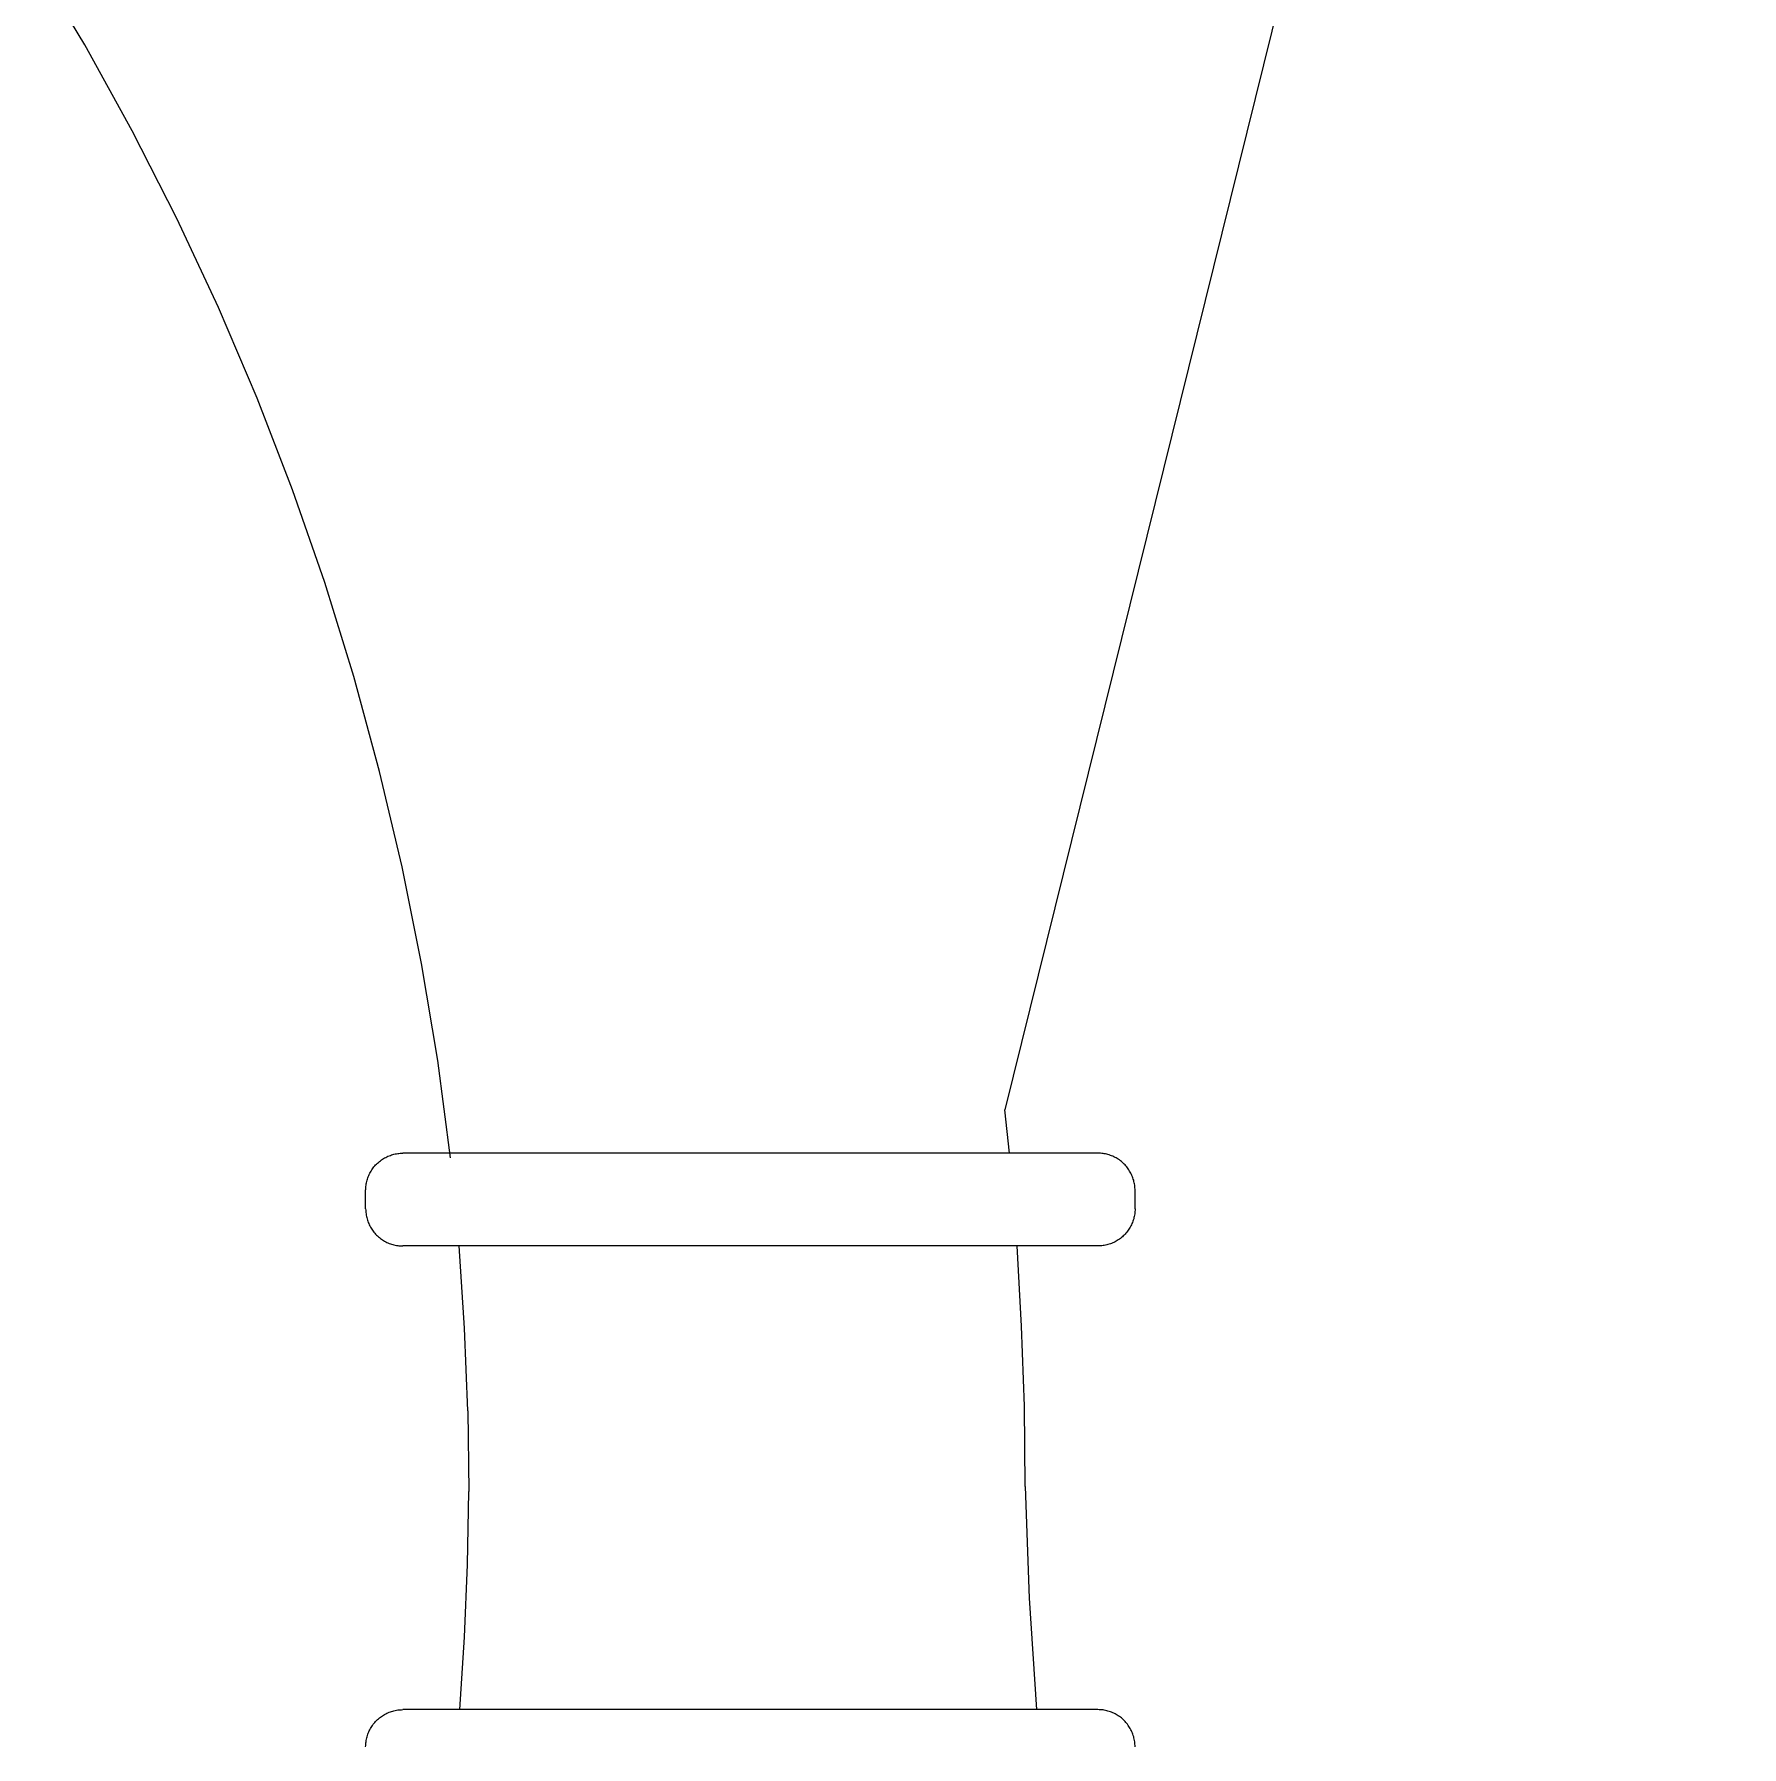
# Model space of a CAD drawing. Header units: millimetres. Extents: x -75 to 3710, y -20 to 2482.
# Drawn here: x 3316.3 to 3408.3, y 2116.2 to 2208.5 of the extents above; entities that cross this region are included whole.
import ezdxf

# ---------------------------------------------------------------- set-up
doc = ezdxf.new("R2010")
doc.units = ezdxf.units.MM
doc.layers.add('ZANO_R', color=7, linetype='Continuous', lineweight=0)

msp = doc.modelspace()

# ---------------------------------------------------------------- linework, layer by layer
at = {"layer": 'ZANO_R'}
for p, q in [((3408.319, 2311.029), (3368.599, 2150.489)), ((3318.987, 2207.905), (3316.266, 2212.453)), ((3321.551, 2203.266), (3318.987, 2207.905)), ((3323.956, 2198.543), (3321.551, 2203.266)), ((3326.198, 2193.741), (3323.956, 2198.543)), ((3328.275, 2188.865), (3326.198, 2193.741)), ((3330.184, 2183.921), (3328.275, 2188.865)), ((3331.924, 2178.915), (3330.184, 2183.921)), ((3333.493, 2173.852), (3331.924, 2178.915)), ((3334.887, 2168.739), (3333.493, 2173.852)), ((3336.107, 2163.582), (3334.887, 2168.739)), ((3337.15, 2158.385), (3336.107, 2163.582)), ((3338.015, 2153.156), (3337.15, 2158.385)), ((3338.702, 2147.901), (3338.015, 2153.156)), ((3368.839, 2148.151), (3368.599, 2150.489)), ((3368.839, 2148.151), (3368.599, 2150.489)), ((3334.625, 2147.466), (3334.671, 2147.516)), ((3334.671, 2147.516), (3334.718, 2147.565)), ((3334.718, 2147.565), (3334.767, 2147.613)), ((3334.767, 2147.613), (3334.818, 2147.659)), ((3334.818, 2147.659), (3334.87, 2147.703)), ((3334.87, 2147.703), (3334.924, 2147.745)), ((3334.924, 2147.745), (3334.979, 2147.785)), ((3334.979, 2147.785), (3335.035, 2147.824)), ((3335.035, 2147.824), (3335.093, 2147.86)), ((3335.093, 2147.86), (3335.152, 2147.894)), ((3335.152, 2147.894), (3335.212, 2147.927)), ((3335.212, 2147.927), (3335.273, 2147.957)), ((3335.273, 2147.957), (3335.335, 2147.986)), ((3335.335, 2147.986), (3335.399, 2148.012)), ((3335.399, 2148.012), (3335.463, 2148.036)), ((3335.463, 2148.036), (3335.527, 2148.057)), ((3335.527, 2148.057), (3335.593, 2148.077)), ((3335.593, 2148.077), (3335.659, 2148.094)), ((3335.659, 2148.094), (3335.725, 2148.109)), ((3335.725, 2148.109), (3335.792, 2148.122)), ((3335.792, 2148.122), (3335.86, 2148.133)), ((3335.86, 2148.133), (3335.928, 2148.141)), ((3335.928, 2148.141), (3335.996, 2148.146)), ((3335.996, 2148.146), (3336.064, 2148.15)), ((3336.064, 2148.15), (3336.132, 2148.151)), ((3373.611, 2148.151), (3336.132, 2148.151)), ((3373.68, 2148.15), (3373.611, 2148.151)), ((3373.748, 2148.146), (3373.68, 2148.15)), ((3373.816, 2148.141), (3373.748, 2148.146)), ((3373.884, 2148.133), (3373.816, 2148.141)), ((3373.951, 2148.122), (3373.884, 2148.133)), ((3374.018, 2148.109), (3373.951, 2148.122)), ((3374.085, 2148.094), (3374.018, 2148.109)), ((3374.151, 2148.077), (3374.085, 2148.094)), ((3374.216, 2148.057), (3374.151, 2148.077)), ((3374.281, 2148.036), (3374.216, 2148.057)), ((3374.345, 2148.012), (3374.281, 2148.036)), ((3374.408, 2147.986), (3374.345, 2148.012)), ((3374.47, 2147.957), (3374.408, 2147.986)), ((3374.531, 2147.927), (3374.47, 2147.957)), ((3374.592, 2147.894), (3374.531, 2147.927)), ((3374.65, 2147.86), (3374.592, 2147.894)), ((3374.708, 2147.824), (3374.65, 2147.86)), ((3374.765, 2147.785), (3374.708, 2147.824)), ((3374.82, 2147.745), (3374.765, 2147.785)), ((3374.873, 2147.703), (3374.82, 2147.745)), ((3374.926, 2147.659), (3374.873, 2147.703)), ((3374.976, 2147.613), (3374.926, 2147.659)), ((3375.026, 2147.565), (3374.976, 2147.613)), ((3375.073, 2147.516), (3375.026, 2147.565)), ((3375.119, 2147.466), (3375.073, 2147.516)), ((3334.174, 2146.558), (3334.189, 2146.625)), ((3334.189, 2146.625), (3334.206, 2146.691)), ((3334.206, 2146.691), (3334.226, 2146.756)), ((3334.226, 2146.756), (3334.248, 2146.821)), ((3334.248, 2146.821), (3334.272, 2146.885)), ((3334.272, 2146.885), (3334.298, 2146.948)), ((3334.298, 2146.948), (3334.326, 2147.01)), ((3334.326, 2147.01), (3334.357, 2147.071)), ((3334.357, 2147.071), (3334.389, 2147.131)), ((3334.389, 2147.131), (3334.423, 2147.19)), ((3334.423, 2147.19), (3334.46, 2147.248)), ((3334.46, 2147.248), (3334.498, 2147.305)), ((3334.498, 2147.305), (3334.539, 2147.36)), ((3334.539, 2147.36), (3334.581, 2147.413)), ((3334.581, 2147.413), (3334.625, 2147.466)), ((3375.163, 2147.413), (3375.119, 2147.466)), ((3375.205, 2147.36), (3375.163, 2147.413)), ((3375.245, 2147.305), (3375.205, 2147.36)), ((3375.284, 2147.248), (3375.245, 2147.305)), ((3375.32, 2147.19), (3375.284, 2147.248)), ((3375.355, 2147.131), (3375.32, 2147.19)), ((3375.387, 2147.071), (3375.355, 2147.131)), ((3375.417, 2147.01), (3375.387, 2147.071)), ((3375.446, 2146.948), (3375.417, 2147.01)), ((3375.472, 2146.885), (3375.446, 2146.948)), ((3375.496, 2146.821), (3375.472, 2146.885)), ((3375.518, 2146.756), (3375.496, 2146.821)), ((3375.537, 2146.691), (3375.518, 2146.756)), ((3375.554, 2146.625), (3375.537, 2146.691)), ((3375.569, 2146.558), (3375.554, 2146.625)), ((3334.132, 2146.151), (3334.133, 2146.219)), ((3334.132, 2145.151), (3334.132, 2146.151)), ((3334.133, 2146.219), (3334.137, 2146.288)), ((3334.137, 2146.288), (3334.143, 2146.356)), ((3334.143, 2146.356), (3334.151, 2146.423)), ((3334.151, 2146.423), (3334.161, 2146.491)), ((3334.161, 2146.491), (3334.174, 2146.558)), ((3375.582, 2146.491), (3375.569, 2146.558)), ((3375.593, 2146.423), (3375.582, 2146.491)), ((3375.601, 2146.356), (3375.593, 2146.423)), ((3375.607, 2146.288), (3375.601, 2146.356)), ((3375.61, 2146.219), (3375.607, 2146.288)), ((3375.611, 2146.151), (3375.61, 2146.219)), ((3375.611, 2145.151), (3375.611, 2146.151)), ((3334.132, 2145.151), (3334.133, 2145.083)), ((3334.133, 2145.083), (3334.137, 2145.015)), ((3334.137, 2145.015), (3334.143, 2144.947)), ((3334.143, 2144.947), (3334.151, 2144.879)), ((3334.151, 2144.879), (3334.161, 2144.811)), ((3334.161, 2144.811), (3334.174, 2144.744)), ((3375.582, 2144.811), (3375.569, 2144.744)), ((3375.593, 2144.879), (3375.582, 2144.811)), ((3375.601, 2144.947), (3375.593, 2144.879)), ((3375.607, 2145.015), (3375.601, 2144.947)), ((3375.61, 2145.083), (3375.607, 2145.015)), ((3375.611, 2145.151), (3375.61, 2145.083)), ((3334.174, 2144.744), (3334.189, 2144.678)), ((3334.189, 2144.678), (3334.206, 2144.612)), ((3334.206, 2144.612), (3334.226, 2144.546)), ((3334.226, 2144.546), (3334.248, 2144.481)), ((3334.248, 2144.481), (3334.272, 2144.417)), ((3334.272, 2144.417), (3334.298, 2144.354)), ((3334.298, 2144.354), (3334.326, 2144.292)), ((3334.326, 2144.292), (3334.357, 2144.231)), ((3334.357, 2144.231), (3334.389, 2144.171)), ((3334.389, 2144.171), (3334.423, 2144.112)), ((3334.423, 2144.112), (3334.46, 2144.054)), ((3334.46, 2144.054), (3334.498, 2143.998)), ((3334.498, 2143.998), (3334.539, 2143.943)), ((3334.539, 2143.943), (3334.581, 2143.889)), ((3334.581, 2143.889), (3334.625, 2143.837)), ((3334.625, 2143.837), (3334.671, 2143.786)), ((3375.119, 2143.837), (3375.073, 2143.786)), ((3375.163, 2143.889), (3375.119, 2143.837)), ((3375.205, 2143.943), (3375.163, 2143.889)), ((3375.245, 2143.998), (3375.205, 2143.943)), ((3375.284, 2144.054), (3375.245, 2143.998)), ((3375.32, 2144.112), (3375.284, 2144.054)), ((3375.355, 2144.171), (3375.32, 2144.112)), ((3375.387, 2144.231), (3375.355, 2144.171)), ((3375.417, 2144.292), (3375.387, 2144.231)), ((3375.446, 2144.354), (3375.417, 2144.292)), ((3375.472, 2144.417), (3375.446, 2144.354)), ((3375.496, 2144.481), (3375.472, 2144.417)), ((3375.518, 2144.546), (3375.496, 2144.481)), ((3375.537, 2144.612), (3375.518, 2144.546)), ((3375.554, 2144.678), (3375.537, 2144.612)), ((3375.569, 2144.744), (3375.554, 2144.678)), ((3334.671, 2143.786), (3334.718, 2143.737)), ((3334.718, 2143.737), (3334.767, 2143.689)), ((3334.767, 2143.689), (3334.818, 2143.644)), ((3334.818, 2143.644), (3334.87, 2143.6)), ((3334.87, 2143.6), (3334.924, 2143.558)), ((3334.924, 2143.558), (3334.979, 2143.517)), ((3334.979, 2143.517), (3335.035, 2143.479)), ((3335.035, 2143.479), (3335.093, 2143.442)), ((3335.093, 2143.442), (3335.152, 2143.408)), ((3335.152, 2143.408), (3335.212, 2143.375)), ((3335.212, 2143.375), (3335.273, 2143.345)), ((3335.273, 2143.345), (3335.335, 2143.317)), ((3335.335, 2143.317), (3335.399, 2143.291)), ((3335.399, 2143.291), (3335.463, 2143.267)), ((3335.463, 2143.267), (3335.527, 2143.245)), ((3335.527, 2143.245), (3335.593, 2143.225)), ((3335.593, 2143.225), (3335.659, 2143.208)), ((3335.659, 2143.208), (3335.725, 2143.193)), ((3335.725, 2143.193), (3335.792, 2143.18)), ((3335.792, 2143.18), (3335.86, 2143.17)), ((3335.86, 2143.17), (3335.928, 2143.162)), ((3335.928, 2143.162), (3335.996, 2143.156)), ((3335.996, 2143.156), (3336.064, 2143.152)), ((3336.064, 2143.152), (3336.132, 2143.151)), ((3373.611, 2143.151), (3336.132, 2143.151)), ((3339.468, 2138.714), (3339.166, 2143.151)), ((3339.468, 2138.714), (3339.166, 2143.151)), ((3369.498, 2138.834), (3369.251, 2143.151)), ((3369.498, 2138.834), (3369.251, 2143.151)), ((3373.68, 2143.152), (3373.611, 2143.151)), ((3373.748, 2143.156), (3373.68, 2143.152)), ((3373.816, 2143.162), (3373.748, 2143.156)), ((3373.884, 2143.17), (3373.816, 2143.162)), ((3373.951, 2143.18), (3373.884, 2143.17)), ((3374.018, 2143.193), (3373.951, 2143.18)), ((3374.085, 2143.208), (3374.018, 2143.193)), ((3374.151, 2143.225), (3374.085, 2143.208)), ((3374.216, 2143.245), (3374.151, 2143.225)), ((3374.281, 2143.267), (3374.216, 2143.245)), ((3374.345, 2143.291), (3374.281, 2143.267)), ((3374.408, 2143.317), (3374.345, 2143.291)), ((3374.47, 2143.345), (3374.408, 2143.317)), ((3374.531, 2143.375), (3374.47, 2143.345)), ((3374.592, 2143.408), (3374.531, 2143.375)), ((3374.65, 2143.442), (3374.592, 2143.408)), ((3374.708, 2143.479), (3374.65, 2143.442)), ((3374.765, 2143.517), (3374.708, 2143.479)), ((3374.82, 2143.558), (3374.765, 2143.517)), ((3374.873, 2143.6), (3374.82, 2143.558)), ((3374.926, 2143.644), (3374.873, 2143.6)), ((3374.976, 2143.689), (3374.926, 2143.644)), ((3375.026, 2143.737), (3374.976, 2143.689)), ((3375.073, 2143.786), (3375.026, 2143.737)), ((3339.642, 2134.27), (3339.468, 2138.714)), ((3339.642, 2134.27), (3339.468, 2138.714)), ((3369.644, 2134.513), (3369.498, 2138.834)), ((3369.644, 2134.513), (3369.498, 2138.834)), ((3339.642, 2134.27), (3339.689, 2129.907)), ((3339.642, 2134.27), (3339.689, 2129.907)), ((3369.69, 2130.189), (3369.644, 2134.513)), ((3369.69, 2130.189), (3369.644, 2134.513)), ((3369.69, 2130.189), (3369.909, 2124.165)), ((3369.69, 2130.189), (3369.909, 2124.165)), ((3339.627, 2125.985), (3339.689, 2129.907)), ((3339.627, 2125.985), (3339.689, 2129.907)), ((3339.466, 2122.065), (3339.627, 2125.985)), ((3339.466, 2122.065), (3339.627, 2125.985)), ((3369.909, 2124.165), (3370.306, 2118.151)), ((3369.909, 2124.165), (3370.306, 2118.151)), ((3339.206, 2118.151), (3339.466, 2122.065)), ((3339.206, 2118.151), (3339.466, 2122.065)), ((3335.273, 2117.957), (3335.335, 2117.986)), ((3335.335, 2117.986), (3335.399, 2118.012)), ((3335.399, 2118.012), (3335.463, 2118.036)), ((3335.463, 2118.036), (3335.527, 2118.057)), ((3335.527, 2118.057), (3335.593, 2118.077)), ((3335.593, 2118.077), (3335.659, 2118.094)), ((3335.659, 2118.094), (3335.725, 2118.109)), ((3335.725, 2118.109), (3335.792, 2118.122)), ((3335.792, 2118.122), (3335.86, 2118.133)), ((3335.86, 2118.133), (3335.928, 2118.141)), ((3335.928, 2118.141), (3335.996, 2118.146)), ((3335.996, 2118.146), (3336.064, 2118.15)), ((3336.064, 2118.15), (3336.132, 2118.151)), ((3373.611, 2118.151), (3336.132, 2118.151)), ((3373.68, 2118.15), (3373.611, 2118.151)), ((3373.748, 2118.146), (3373.68, 2118.15)), ((3373.816, 2118.141), (3373.748, 2118.146)), ((3373.884, 2118.133), (3373.816, 2118.141)), ((3373.951, 2118.122), (3373.884, 2118.133)), ((3374.018, 2118.109), (3373.951, 2118.122)), ((3374.085, 2118.094), (3374.018, 2118.109)), ((3374.151, 2118.077), (3374.085, 2118.094)), ((3374.216, 2118.057), (3374.151, 2118.077)), ((3374.281, 2118.036), (3374.216, 2118.057)), ((3374.345, 2118.012), (3374.281, 2118.036)), ((3374.408, 2117.986), (3374.345, 2118.012)), ((3374.47, 2117.957), (3374.408, 2117.986)), ((3334.326, 2117.01), (3334.357, 2117.071)), ((3334.357, 2117.071), (3334.389, 2117.131)), ((3334.389, 2117.131), (3334.423, 2117.19)), ((3334.423, 2117.19), (3334.46, 2117.248)), ((3334.46, 2117.248), (3334.498, 2117.305)), ((3334.498, 2117.305), (3334.539, 2117.36)), ((3334.539, 2117.36), (3334.581, 2117.413)), ((3334.581, 2117.413), (3334.625, 2117.466)), ((3334.625, 2117.466), (3334.671, 2117.516)), ((3334.671, 2117.516), (3334.718, 2117.565)), ((3334.718, 2117.565), (3334.767, 2117.613)), ((3334.767, 2117.613), (3334.818, 2117.659)), ((3334.818, 2117.659), (3334.87, 2117.703)), ((3334.87, 2117.703), (3334.924, 2117.745)), ((3334.924, 2117.745), (3334.979, 2117.785)), ((3334.979, 2117.785), (3335.035, 2117.824)), ((3335.035, 2117.824), (3335.093, 2117.86)), ((3335.093, 2117.86), (3335.152, 2117.894)), ((3335.152, 2117.894), (3335.212, 2117.927)), ((3335.212, 2117.927), (3335.273, 2117.957)), ((3374.531, 2117.927), (3374.47, 2117.957)), ((3374.592, 2117.894), (3374.531, 2117.927)), ((3374.65, 2117.86), (3374.592, 2117.894)), ((3374.708, 2117.824), (3374.65, 2117.86)), ((3374.765, 2117.785), (3374.708, 2117.824)), ((3374.82, 2117.745), (3374.765, 2117.785)), ((3374.873, 2117.703), (3374.82, 2117.745)), ((3374.926, 2117.659), (3374.873, 2117.703)), ((3374.976, 2117.613), (3374.926, 2117.659)), ((3375.026, 2117.565), (3374.976, 2117.613)), ((3375.073, 2117.516), (3375.026, 2117.565)), ((3375.119, 2117.466), (3375.073, 2117.516)), ((3375.163, 2117.413), (3375.119, 2117.466)), ((3375.205, 2117.36), (3375.163, 2117.413)), ((3375.245, 2117.305), (3375.205, 2117.36)), ((3375.284, 2117.248), (3375.245, 2117.305)), ((3375.32, 2117.19), (3375.284, 2117.248)), ((3375.355, 2117.131), (3375.32, 2117.19)), ((3375.387, 2117.071), (3375.355, 2117.131)), ((3375.417, 2117.01), (3375.387, 2117.071)), ((3334.132, 2116.151), (3334.133, 2116.219)), ((3334.133, 2116.219), (3334.137, 2116.288)), ((3334.137, 2116.288), (3334.143, 2116.356)), ((3334.143, 2116.356), (3334.151, 2116.423)), ((3334.151, 2116.423), (3334.161, 2116.491)), ((3334.161, 2116.491), (3334.174, 2116.558)), ((3334.174, 2116.558), (3334.189, 2116.625)), ((3334.189, 2116.625), (3334.206, 2116.691)), ((3334.206, 2116.691), (3334.226, 2116.756)), ((3334.226, 2116.756), (3334.248, 2116.821)), ((3334.248, 2116.821), (3334.272, 2116.885)), ((3334.272, 2116.885), (3334.298, 2116.948)), ((3334.298, 2116.948), (3334.326, 2117.01)), ((3375.446, 2116.948), (3375.417, 2117.01)), ((3375.472, 2116.885), (3375.446, 2116.948)), ((3375.496, 2116.821), (3375.472, 2116.885)), ((3375.518, 2116.756), (3375.496, 2116.821)), ((3375.537, 2116.691), (3375.518, 2116.756)), ((3375.554, 2116.625), (3375.537, 2116.691)), ((3375.569, 2116.558), (3375.554, 2116.625)), ((3375.582, 2116.491), (3375.569, 2116.558)), ((3375.593, 2116.423), (3375.582, 2116.491)), ((3375.601, 2116.356), (3375.593, 2116.423)), ((3375.607, 2116.288), (3375.601, 2116.356)), ((3375.61, 2116.219), (3375.607, 2116.288)), ((3375.611, 2116.151), (3375.61, 2116.219))]:
    msp.add_line(p, q, dxfattribs=at)

doc.saveas('drawing.dxf')
